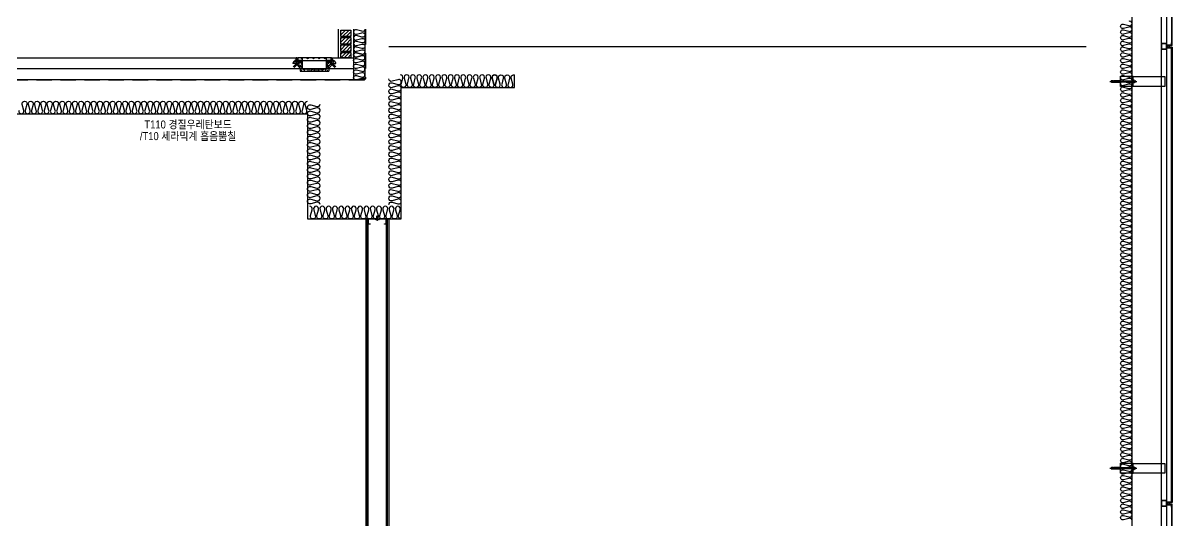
# Model space of a CAD drawing. Header units: millimetres. Extents: x 17311 to 801382, y -242618 to -104888.
# Drawn here: x 360862 to 370911, y -165375 to -161025 of the extents above; entities that cross this region are included whole.
import ezdxf
from ezdxf.enums import TextEntityAlignment as Align

# ---------------------------------------------------------------- set-up
doc = ezdxf.new("R2010")
doc.units = ezdxf.units.MM
doc.header["$LTSCALE"] = 250
doc.linetypes.add('HID', pattern=[2.8, 1.8, -1])
doc.linetypes.add('HIDDEN2', pattern=[4.7625, 3.175, -1.5875])
for name, color, linetype in [('2HIDDEN2', 2, 'HIDDEN2'), ('8입면선', 8, 'Continuous'), ('A-ELE-8', 8, 'Continuous'), ('A-ETC-8', 8, 'Continuous'), ('A-FIN', 6, 'Continuous'), ('A-FIN-8', 8, 'Continuous'), ('A-HAT', 252, 'Continuous'), ('A-HAT-9', 9, 'Continuous'), ('A-HAT-WIREMESH', 9, 'g_mesh'), ('A-WALL', 3, 'Continuous'), ('A-WALL-D', 7, 'Continuous'), ('A-WP', 1, 'HID'), ('GAGAM-DT', 7, 'Continuous'), ('ISL', 251, 'Continuous'), ('입면', 7, 'Continuous')]:
    doc.layers.add(name, color=color, linetype=linetype)
doc.layers.add('NOPLOT', color=191, linetype='Continuous', plot=False)
doc.layers.add('NOPLOT-단열', color=225, linetype='Continuous', plot=False)
doc.styles.add('Gdim', font='')
doc.styles.get('Gdim').set_extended_font_data('Dotum')
doc.linetypes.add('g_mesh', pattern='A,10,-0.8,["X",Gdim,S=0.6,R=0,X=-0.15,Y=-0.3],-0.8', length=11.6)

# ---------------------------------------------------------------- blocks, each defined once
blk = doc.blocks.new('A$C4de67331')
at = {"layer": 'A-HAT-9'}
h = blk.add_hatch(dxfattribs=at)
h.set_pattern_fill('AR-SAND', color=256, scale=10)
h.set_pattern_definition([(37.5, (-152947.662, -75078.93), (-0.6299336, 19.2682377), [0, -15.2, 0, -17, 0, -16.25]), (7.5, (-152947.662, -75078.93), (17.697767, 28.2214607), [0, -8.2, 0, -13.7, 0, -5.25]), (327.5, (-152959.962, -75078.93), (31.1414186, 0.0565905), [0, -5, 0, -18, 0, -23.5]), (317.5, (-152959.962, -75078.93), (30.061266, 8.7767556), [0, -2.5, 0, -11.8, 0, -13.5])])
h.paths.add_polyline_path([(75, -30), (48, -30, -0.263555), (44, -27, 0.277406), (25, -50), (50, -50), (52, -53)])
h.paths.add_polyline_path([(103, -35, 0.414214), (98, -30), (75, -30), (52, -53), (59, -60), (79, -40), (103, -40)])
h.paths.add_polyline_path([(103, -40), (79, -40), (59, -60), (88, -90), (88, -116), (338, -116), (338, -90), (367, -60), (347, -40), (323, -40), (323, -85, -0.414212), (318, -90), (312, -96), (114, -96), (108, -90, -0.414212), (103, -85)])
h.paths.add_polyline_path([(351, -30), (328, -30, 0.414214), (323, -35), (323, -40), (347, -40), (367, -60), (374, -53)])
h.paths.add_polyline_path([(382, -27, -0.263555), (378, -30), (351, -30), (374, -53), (376, -50), (401, -50, 0.277406)])
at = {"layer": '2HIDDEN2', "color": 8}
for centre, start, end in [((53, -54), 109.432, 171.4493), ((373, -54), 8.5507, 70.568)]:
    blk.add_arc(centre, 28.7, start, end, dxfattribs=at)
at = {"layer": 'A-FIN'}
for p, q in [((50, -50), (25, -50)), ((88, -90), (50, -50)), ((88, -90), (88, -116)), ((318, -90), (312, -96)), ((338, -90), (376, -50)), ((338, -90), (338, -116)), ((376, -50), (401, -50)), ((88, -116), (338, -116))]:
    blk.add_line(p, q, dxfattribs=at)
blk.add_lwpolyline([(108, -90), (114, -96), (312, -96)], dxfattribs=at)
at = {"layer": 'NOPLOT'}
for p, q in [((108, -90), (108, 0)), ((318, -90), (318, 0))]:
    blk.add_line(p, q, dxfattribs=at)
blk = doc.blocks.new('A$C948f045c')
at = {"layer": 'A-ELE-8'}
for p, q in [((45, -25), (45, 0)), ((51, 0), (45, 0)), ((45, -25), (45, 0)), ((51, 0), (45, 0)), ((51, 0), (51, -25)), ((51, 0), (51, -25)), ((54, 0), (60, 0)), ((54, 0), (54, -25)), ((54, 0), (60, 0)), ((54, 0), (54, -25)), ((60, 0), (60, -25)), ((348, 0), (60, 0)), ((60, 0), (60, -25)), ((348, 0), (60, 0)), ((91, -4), (95, 0)), ((91, -4), (95, 0)), ((99, -4), (95, 0)), ((99, -4), (95, 0)), ((141, -4), (145, 0)), ((141, -4), (145, 0)), ((149, -4), (145, 0)), ((149, -4), (145, 0)), ((191, -4), (195, 0)), ((191, -4), (195, 0)), ((199, -4), (195, 0)), ((199, -4), (195, 0)), ((241, -4), (245, 0)), ((241, -4), (245, 0)), ((249, -4), (245, 0)), ((249, -4), (245, 0)), ((291, -4), (295, 0)), ((291, -4), (295, 0)), ((299, -4), (295, 0)), ((299, -4), (295, 0)), ((354, 0), (348, 0)), ((348, 0), (348, -25)), ((354, 0), (348, 0)), ((348, 0), (348, -25)), ((354, 0), (354, -25)), ((354, 0), (354, -25)), ((357, -25), (357, 0)), ((357, 0), (363, 0)), ((357, -25), (357, 0)), ((357, 0), (363, 0)), ((363, -25), (363, 0)), ((363, -25), (363, 0)), ((66, -30), (18, -78)), ((66, -30), (18, -78)), ((70, -40), (26, -85)), ((70, -40), (26, -85)), ((34, -25), (99, -25)), ((39, -30), (89, -30)), ((59, -25), (53, -25)), ((59, -25), (53, -25)), ((70, -40), (94, -40)), ((70, -40), (94, -40)), ((95, -8), (91, -4)), ((95, -8), (91, -4)), ((94, -35), (94, -85)), ((95, -8), (99, -4)), ((95, -8), (99, -4)), ((99, -90), (99, -25)), ((99, -25), (309, -25)), ((99, -25), (309, -25)), ((145, -8), (141, -4)), ((145, -8), (141, -4)), ((145, -8), (149, -4)), ((145, -8), (149, -4)), ((195, -8), (191, -4)), ((195, -8), (191, -4)), ((195, -8), (199, -4)), ((195, -8), (199, -4)), ((245, -8), (241, -4)), ((245, -8), (241, -4)), ((245, -8), (249, -4)), ((245, -8), (249, -4)), ((295, -8), (291, -4)), ((295, -8), (291, -4)), ((295, -8), (299, -4)), ((295, -8), (299, -4)), ((309, -25), (309, -90)), ((374, -25), (309, -25)), ((314, -35), (314, -85)), ((338, -40), (314, -40)), ((338, -40), (314, -40)), ((369, -30), (319, -30)), ((338, -40), (382, -85)), ((338, -40), (382, -85)), ((342, -30), (390, -78)), ((342, -30), (390, -78)), ((349, -25), (355, -25)), ((349, -25), (355, -25))]:
    blk.add_line(p, q, dxfattribs=at)
for points in [[(99, -90), (99, -25), (34, -25, 0.414214), (39, -30), (89, -30, -0.414214), (94, -35), (94, -85, 0.414214)], [(309, -25), (374, -25, -0.414214), (369, -30), (319, -30, 0.414214), (314, -35), (314, -85, -0.414214), (309, -90)]]:
    blk.add_lwpolyline(points, format="xyb", close=True, dxfattribs=at)
for centre in [(95, -4), (95, -4), (145, -4), (145, -4), (195, -4), (195, -4), (245, -4), (245, -4), (295, -4), (295, -4)]:
    blk.add_circle(centre, 4.24, dxfattribs=at)
for centre, start, end in [((39, -25), 180, 270), ((89, -35), 0, 90), ((99, -85), 180, 270), ((309, -85), 270, 0), ((319, -35), 90, 180), ((369, -25), 270, 0)]:
    blk.add_arc(centre, 5, start, end, dxfattribs=at)
at = {"layer": 'A-FIN'}
blk.add_blockref('A$C4de67331', (-9, 0), dxfattribs=at)
blk = doc.blocks.new('A$C632c858f')
at = {"layer": 'A-ETC-8'}
blk.add_arc((-3, 0), 24, 341.8248, 18.1752, dxfattribs=at)
blk.add_ellipse((34, 0), major_axis=(7.59, 0), ratio=0.987937, dxfattribs=at)
blk = doc.blocks.new('A$Cae507117')
at = {"layer": 'A-ETC-8'}
for points in [[(-50, 0), (-50, -50), (0, -50), (0, 0)], [(-46.8, -3.2), (-46.8, -46.8), (-3.2, -46.8), (-3.2, -3.2)]]:
    blk.add_lwpolyline(points, close=True, dxfattribs=at)
blk = doc.blocks.new('*U96')
at = {"layer": '8입면선', "color": 8}
for p, q in [((10, 0), (10, 4290)), ((190, 0), (190, 4290)), ((190, 10), (10, 10))]:
    blk.add_line(p, q, dxfattribs=at)
at = {"layer": 'A-WALL-D'}
for p, q in [((0, 4290), (0, 0)), ((20, 4290), (0, 4290)), ((20, 10), (20, 4290)), ((180, 10), (180, 4290)), ((200, 4290), (180, 4290)), ((200, 4290), (200, 0)), ((20, 0), (0, 0)), ((180, 20), (20, 20)), ((20, 0), (180, 0)), ((200, 0), (180, 0))]:
    blk.add_line(p, q, dxfattribs=at)
at = {"layer": 'GAGAM-DT', "color": 8}
for p, q in [((105, 4284), (95, 4284)), ((95, 4284), (95, 4281)), ((103, 4279), (96, 4279)), ((97, 4284), (97, 4316)), ((102, 4310), (97, 4316)), ((97, 4284), (97, 4279)), ((102, 4284), (102, 4310)), ((102, 4284), (102, 4279)), ((105, 4284), (105, 4281)), ((95, 26), (95, 29)), ((105, 26), (95, 26)), ((104, 31), (97, 31)), ((98, 26), (98, 31)), ((98, 26), (98, -6)), ((103, 26), (103, 31)), ((103, 26), (103, 0)), ((105, 26), (105, 29)), ((103, 0), (98, -6))]:
    blk.add_line(p, q, dxfattribs=at)
for centre, start, end in [((96, 4281), 180, 270), ((103, 4281), 270, 0), ((97, 29), 90, 180), ((104, 29), 0, 90)]:
    blk.add_arc(centre, 1.51, start, end, dxfattribs=at)
at = {"layer": '입면', "color": 6}
for p, q in [((20, 4245), (20, 4290)), ((20, 4290), (85, 4290)), ((37, 4245), (20, 4245)), ((84, 4289), (21, 4289)), ((21, 4289), (21, 4246)), ((21, 4246), (37, 4246)), ((37, 4246), (37, 4245)), ((89, 4283), (84, 4289)), ((85, 4290), (90, 4284)), ((110, 4283), (89, 4283)), ((90, 4284), (109, 4284)), ((109, 4284), (114, 4290)), ((115, 4289), (110, 4283)), ((114, 4290), (180, 4290)), ((178, 4289), (115, 4289)), ((162, 4245), (162, 4246)), ((162, 4246), (178, 4246)), ((180, 4245), (162, 4245)), ((178, 4246), (178, 4289)), ((180, 4290), (180, 4245)), ((38, 65), (20, 65)), ((20, 65), (20, 20)), ((20, 20), (85, 20)), ((21, 21), (21, 64)), ((21, 64), (38, 64)), ((85, 21), (21, 21)), ((38, 64), (38, 65)), ((90, 27), (85, 21)), ((85, 20), (90, 26)), ((110, 27), (90, 27)), ((90, 26), (110, 26)), ((115, 21), (110, 27)), ((110, 26), (115, 20)), ((179, 21), (115, 21)), ((115, 20), (180, 20)), ((180, 65), (162, 65)), ((162, 65), (162, 64)), ((162, 64), (179, 64)), ((179, 64), (179, 21)), ((180, 20), (180, 65))]:
    blk.add_line(p, q, dxfattribs=at)
blk = doc.blocks.new('너트 M12')
for p, q in [((-9, 0), (9, 0)), ((-10, -9), (-10, -1)), ((9, -10), (-9, -10)), ((0, -8), (0, -1)), ((10, -1), (10, -9))]:
    blk.add_line(p, q)
for centre, start, end in [((-9, -1), 90, 180), ((-9, -9), 180, 270), ((9, -1), 0, 90), ((9, -9), 270, 0)]:
    blk.add_arc(centre, 0.5, start, end)
at = {"extrusion": (0, 0, -1)}
for centre, major_axis, ratio, start_param, end_param in [((-5, -1), (-4.75, 0.31), 0.185359, -0.024388, 3.141593), ((5, -1), (4.75, 0.31), 0.185108, 3.141593, 6.30754), ((-5, -9), (4.75, 0.31), 0.187111, 0, 3.166211), ((5, -9), (-4.75, 0.31), 0.185991, 3.117121, 6.283185)]:
    blk.add_ellipse(centre, major_axis=major_axis, ratio=ratio, start_param=start_param, end_param=end_param, dxfattribs=at)
blk = doc.blocks.new('A$C5ebcaad0')
at = {"layer": 'A-ETC-8'}
for p, q in [((-449, -225), (-214, -225)), ((-439, -220), (-439, -229)), ((-437, -219), (-437, -219)), ((-426, -220), (-437, -219)), ((-437, -231), (-426, -229)), ((-437, -231), (-437, -231)), ((-432, -220), (-432, -221)), ((-432, -229), (-432, -230)), ((-416, -219), (-431, -219)), ((-431, -222), (-429, -223)), ((-431, -228), (-429, -227)), ((-431, -231), (-416, -231)), ((-421, -224), (-428, -224)), ((-421, -226), (-428, -226)), ((-426, -220), (-412, -220)), ((-426, -229), (-412, -229)), ((-421, -223), (-421, -223)), ((-421, -227), (-421, -227)), ((-417, -227), (-417, -223)), ((-416, -219), (-413, -219)), ((-416, -231), (-413, -231)), ((-413, -219), (-413, -231)), ((-412, -231), (-412, -219)), ((-409, -219), (-412, -219)), ((-412, -231), (-409, -231)), ((-409, -231), (-409, -219)), ((-355, -219), (-409, -219)), ((-409, -231), (-355, -231)), ((-355, -219), (-246, -219)), ((-246, -231), (-355, -231)), ((-234, -219), (-226, -219)), ((-234, -220), (-224, -220)), ((-234, -229), (-224, -229)), ((-234, -231), (-226, -231)), ((-226, -231), (-226, -219)), ((-224, -220), (-226, -219)), ((-224, -229), (-226, -231)), ((-224, -229), (-224, -220))]:
    blk.add_line(p, q, dxfattribs=at)
for points in [[(-255, -180), (-255, -269), (-355, -269), (-355, -180)], [(34, -185), (-252, -185), (-252, -265), (34, -265)], [(-252, -265), (-246, -265), (-246, -185), (-252, -185)], [(-246, -210), (-246, -240), (-244, -240), (-244, -210)]]:
    blk.add_lwpolyline(points, close=True, dxfattribs=at)
blk.add_lwpolyline([(-252, -177), (-252, -272, -0.414214), (-253, -273), (-255, -273), (-255, -176), (-253, -176, -0.414214)], format="xyb", close=True, dxfattribs=at)
for centre, radius, start, end in [((-437, -220), 1.5, 90, 180), ((-437, -229), 1.5, 180, 270), ((-431, -220), 1, 90, 180), ((-431, -221), 1, 180, 236.3099), ((-431, -229), 1, 123.6901, 180), ((-431, -230), 1, 180, 270), ((-428, -221), 3, 236.3099, 270), ((-428, -229), 3, 90, 123.6901), ((-419, -223), 2, 90, 180), ((-421, -223), 0.5, 270, 0), ((-421, -227), 0.5, 0, 90), ((-419, -227), 2, 180, 270), ((-419, -223), 2, 0, 90), ((-419, -227), 2, 270, 0)]:
    blk.add_arc(centre, radius, start, end, dxfattribs=at)
at = {"layer": 'A-ETC-8', "xscale": -1, "rotation": 90}
blk.add_blockref('너트 M12', (-244, -225), dxfattribs=at)

msp = doc.modelspace()

# ---------------------------------------------------------------- hatches: boundary and pattern name
at = {"layer": 'A-HAT', "lineweight": -3}
h = msp.add_hatch(dxfattribs=at)
h.set_pattern_fill('ANSI31', color=256, scale=7, style=0)
h.set_pattern_definition([(45, (280197.446, -158765.858), (-15.715448, 15.715448), [])])
h.paths.add_polyline_path([(363640.7, -161087.5), (363730.7, -161087.5), (363730.7, -161144.5), (363640.7, -161144.5)])
h = msp.add_hatch(dxfattribs=at)
h.set_pattern_fill('ANSI31', color=256, scale=7, style=0)
h.set_pattern_definition([(45, (280197.446, -158830.858), (-15.715448, 15.715448), [])])
h.paths.add_polyline_path([(363640.7, -161152.5), (363730.7, -161152.5), (363730.7, -161209.5), (363640.7, -161209.5)])
h = msp.add_hatch(dxfattribs=at)
h.set_pattern_fill('ANSI31', color=256, scale=7, style=0)
h.set_pattern_definition([(45, (280197.446, -158895.858), (-15.715448, 15.715448), [])])
h.paths.add_polyline_path([(363640.7, -161217.5), (363730.7, -161217.5), (363730.7, -161274.5), (363640.7, -161274.5)])
h = msp.add_hatch(dxfattribs=at)
h.set_pattern_fill('ANSI31', color=256, scale=7, style=0)
h.set_pattern_definition([(45, (310847.446, -158960.858), (-15.715448, 15.715448), [])])
h.paths.add_polyline_path([(363730.7, -161329.5), (363640.7, -161329.5), (363640.7, -161282.5), (363730.7, -161282.5)])

# ---------------------------------------------------------------- linework, layer by layer
at = {"layer": 'A-ETC-8'}
for p, q in [((370815.7, -154461.7), (370815.7, -200799.5)), ((370865.7, -200799.5), (370865.7, -154461.7))]:
    msp.add_line(p, q, dxfattribs=at)
for points in [[(370902.7, -161218), (370867.7, -161218), (370867.7, -161229), (370865.7, -161229), (370865.7, -161216), (370901, -161216, -0.2265409), (370904.7, -161212.3), (370904.7, -161197.6), (370906.7, -161197.6), (370906.7, -161214, 0.4142136)], [(370902.7, -161241), (370867.7, -161241), (370867.7, -161230), (370865.7, -161230), (370865.7, -161243), (370901, -161243, 0.2265409), (370904.7, -161246.6), (370904.7, -161261.3), (370906.7, -161261.3), (370906.7, -161245, -0.4142136)], [(370902.7, -165218), (370867.7, -165218), (370867.7, -165229), (370865.7, -165229), (370865.7, -165216), (370901, -165216, -0.2265409), (370904.7, -165212.3), (370904.7, -165197.6), (370906.7, -165197.6), (370906.7, -165214, 0.4142136)], [(370902.7, -165241), (370867.7, -165241), (370867.7, -165230), (370865.7, -165230), (370865.7, -165243), (370901, -165243, 0.2265409), (370904.7, -165246.6), (370904.7, -165261.3), (370906.7, -165261.3), (370906.7, -165245, -0.4142136)]]:
    msp.add_lwpolyline(points, format="xyb", close=True, dxfattribs=at)
at = {"layer": 'A-FIN'}
for p, q in [((363620.7, -161329.5), (363620.7, -161079.5)), ((364060.7, -161229.5), (370160.7, -161229.5)), ((292469.7, -161329.5), (363251.7, -161329.5)), ((363569.7, -161329.5), (363752.7, -161329.5))]:
    msp.add_line(p, q, dxfattribs=at)
for points in [[(370869.7, -161218), (370869.7, -161222), (370910.7, -161222), (370910.7, -157787), (370869.7, -157787), (370869.7, -157791), (370906.7, -157791), (370906.7, -161218), (370869.7, -161218)], [(370869.7, -161241), (370869.7, -161237), (370910.7, -161237), (370910.7, -165222), (370869.7, -165222), (370869.7, -165218), (370906.7, -165218), (370906.7, -161241), (370869.7, -161241)], [(370869.7, -169218), (370869.7, -169222), (370910.7, -169222), (370910.7, -165237), (370869.7, -165237), (370869.7, -165241), (370906.7, -165241), (370906.7, -169218), (370869.7, -169218)]]:
    msp.add_lwpolyline(points, close=True, dxfattribs=at)
at = {"layer": 'A-FIN-8'}
for p, q in [((363852.7, -161079.5), (363852.7, -161511.3)), ((363842.4, -161521.5), (291878.9, -161521.5)), ((363842.4, -161521.5), (363852.7, -161511.3))]:
    msp.add_line(p, q, dxfattribs=at)
at = {"layer": 'A-HAT-WIREMESH', "ltscale": 0.6}
msp.add_line((363752.7, -161425.5), (291968.7, -161425.5), dxfattribs=at)
at = {"layer": 'A-WALL'}
for points in [[(363730.7, -161087.5), (363730.7, -161144.5), (363640.7, -161144.5), (363640.7, -161087.5)], [(363730.7, -161152.5), (363730.7, -161209.5), (363640.7, -161209.5), (363640.7, -161152.5)], [(363730.7, -161217.5), (363730.7, -161274.5), (363640.7, -161274.5), (363640.7, -161217.5)], [(363730.7, -161282.5), (363730.7, -161329.5), (363640.7, -161329.5), (363640.7, -161282.5)]]:
    msp.add_lwpolyline(points, close=True, dxfattribs=at)
at = {"layer": 'A-WP', "ltscale": 0.3}
for p, q in [((363857.7, -161079.5), (363857.7, -161514.3)), ((363845.5, -161526.5), (291875.8, -161526.5)), ((363845.5, -161526.5), (363857.7, -161514.3))]:
    msp.add_line(p, q, dxfattribs=at)
at = {"layer": 'ISL'}
for p, q in [((370560.7, -202279.5), (370560.7, -154479.5)), ((363752.7, -161079.5), (363752.7, -161521.5))]:
    msp.add_line(p, q, dxfattribs=at)
for points in [[(370560.7, -165379.5, 0.5248557), (370533.6, -165360.8), (370487.8, -165373.2, -1.4491979), (370487.8, -165335.8), (370533.6, -165348.2, 0.5248557), (370560.7, -165329.5, 0.5248557), (370533.6, -165310.8), (370487.8, -165323.2, -1.4491979), (370487.8, -165285.8), (370533.6, -165298.2, 0.5248557), (370560.7, -165279.5, 0.5248557), (370533.6, -165260.8), (370487.8, -165273.2, -1.4491979), (370487.8, -165235.8), (370533.6, -165248.2, 0.5248557), (370560.7, -165229.5, 0.5248557), (370533.6, -165210.8), (370487.8, -165223.2, -1.4491979), (370487.8, -165185.8), (370533.6, -165198.2, 0.5248557), (370560.7, -165179.5, 0.5248557), (370533.6, -165160.8), (370487.8, -165173.2, -1.4491979), (370487.8, -165135.8), (370533.6, -165148.2, 0.5248557), (370560.7, -165129.5, 0.5248557), (370533.6, -165110.8), (370487.8, -165123.2, -1.4491979), (370487.8, -165085.8), (370533.6, -165098.2, 0.5248557), (370560.7, -165079.5, 0.5248557), (370533.6, -165060.8), (370487.8, -165073.2, -1.4491979), (370487.8, -165035.8), (370533.6, -165048.2, 0.5248557), (370560.7, -165029.5, 0.5248557), (370533.6, -165010.8), (370487.8, -165023.2, -1.4491979), (370487.8, -164985.8), (370533.6, -164998.2, 0.5248557), (370560.7, -164979.5, 0.5248557), (370533.6, -164960.8), (370487.8, -164973.2, -1.4491979), (370487.8, -164935.8), (370533.6, -164948.2, 0.5248557), (370560.7, -164929.5, 0.5248557), (370533.6, -164910.8), (370487.8, -164923.2, -1.4491979), (370487.8, -164885.8), (370533.6, -164898.2, 0.5248557), (370560.7, -164879.5, 0.5248557), (370533.6, -164860.8), (370487.8, -164873.2, -1.4491979), (370487.8, -164835.8), (370533.6, -164848.2, 0.5248557), (370560.7, -164829.5, 0.5248557), (370533.6, -164810.8), (370487.8, -164823.2, -1.4491979), (370487.8, -164785.8), (370533.6, -164798.2, 0.5248557), (370560.7, -164779.5, 0.5248557), (370533.6, -164760.8), (370487.8, -164773.2, -1.4491979), (370487.8, -164735.8), (370533.6, -164748.2, 0.5248557), (370560.7, -164729.5, 0.5248557), (370533.6, -164710.8), (370487.8, -164723.2, -1.4491979), (370487.8, -164685.8), (370533.6, -164698.2, 0.5248557), (370560.7, -164679.5, 0.5248557), (370533.6, -164660.8), (370487.8, -164673.2, -1.4491979), (370487.8, -164635.8), (370533.6, -164648.2, 0.5248557), (370560.7, -164629.5, 0.5248557), (370533.6, -164610.8), (370487.8, -164623.2, -1.4491979), (370487.8, -164585.8), (370533.6, -164598.2, 0.5248557), (370560.7, -164579.5, 0.5248557), (370533.6, -164560.8), (370487.8, -164573.2, -1.4491979), (370487.8, -164535.8), (370533.6, -164548.2, 0.5248557), (370560.7, -164529.5, 0.5248557), (370533.6, -164510.8), (370487.8, -164523.2, -1.4491979), (370487.8, -164485.8), (370533.6, -164498.2, 0.5248557), (370560.7, -164479.5, 0.5248557), (370533.6, -164460.8), (370487.8, -164473.2, -1.4491979), (370487.8, -164435.8), (370533.6, -164448.2, 0.5248557), (370560.7, -164429.5, 0.5248557), (370533.6, -164410.8), (370487.8, -164423.2, -1.4491979), (370487.8, -164385.8), (370533.6, -164398.2, 0.5248557), (370560.7, -164379.5, 0.5248557), (370533.6, -164360.8), (370487.8, -164373.2, -1.4491979), (370487.8, -164335.8), (370533.6, -164348.2, 0.5248557), (370560.7, -164329.5, 0.5248557), (370533.6, -164310.8), (370487.8, -164323.2, -1.4491979), (370487.8, -164285.8), (370533.6, -164298.2, 0.5248557), (370560.7, -164279.5, 0.5248557), (370533.6, -164260.8), (370487.8, -164273.2, -1.4491979), (370487.8, -164235.8), (370533.6, -164248.2, 0.5248557), (370560.7, -164229.5, 0.5248557), (370533.6, -164210.8), (370487.8, -164223.2, -1.4491979), (370487.8, -164185.8), (370533.6, -164198.2, 0.5248557), (370560.7, -164179.5, 0.5248557), (370533.6, -164160.8), (370487.8, -164173.2, -1.4491979), (370487.8, -164135.8), (370533.6, -164148.2, 0.5248557), (370560.7, -164129.5, 0.5248557), (370533.6, -164110.8), (370487.8, -164123.2, -1.4491979), (370487.8, -164085.8), (370533.6, -164098.2, 0.5248557), (370560.7, -164079.5, 0.5248557), (370533.6, -164060.8), (370487.8, -164073.2, -1.4491979), (370487.8, -164035.8), (370533.6, -164048.2, 0.5248557), (370560.7, -164029.5, 0.5248557), (370533.6, -164010.8), (370487.8, -164023.2, -1.4491979), (370487.8, -163985.8), (370533.6, -163998.2, 0.5248557), (370560.7, -163979.5, 0.5248557), (370533.6, -163960.8), (370487.8, -163973.2, -1.4491979), (370487.8, -163935.8), (370533.6, -163948.2, 0.5248557), (370560.7, -163929.5, 0.5248557), (370533.6, -163910.8), (370487.8, -163923.2, -1.4491979), (370487.8, -163885.8), (370533.6, -163898.2, 0.5248557), (370560.7, -163879.5, 0.5248557), (370533.6, -163860.8), (370487.8, -163873.2, -1.4491979), (370487.8, -163835.8), (370533.6, -163848.2, 0.5248557), (370560.7, -163829.5, 0.5248557), (370533.6, -163810.8), (370487.8, -163823.2, -1.4491979), (370487.8, -163785.8), (370533.6, -163798.2, 0.5248557), (370560.7, -163779.5, 0.5248557), (370533.6, -163760.8), (370487.8, -163773.2, -1.4491979), (370487.8, -163735.8), (370533.6, -163748.2, 0.5248557), (370560.7, -163729.5, 0.5248557), (370533.6, -163710.8), (370487.8, -163723.2, -1.4491979), (370487.8, -163685.8), (370533.6, -163698.2, 0.5248557), (370560.7, -163679.5, 0.5248557), (370533.6, -163660.8), (370487.8, -163673.2, -1.4491979), (370487.8, -163635.8), (370533.6, -163648.2, 0.5248557), (370560.7, -163629.5, 0.5248557), (370533.6, -163610.8), (370487.8, -163623.2, -1.4491979), (370487.8, -163585.8), (370533.6, -163598.2, 0.5248557), (370560.7, -163579.5, 0.5248557), (370533.6, -163560.8), (370487.8, -163573.2, -1.4491979), (370487.8, -163535.8), (370533.6, -163548.2, 0.5248557), (370560.7, -163529.5, 0.5248557), (370533.6, -163510.8), (370487.8, -163523.2, -1.4491979), (370487.8, -163485.8), (370533.6, -163498.2, 0.5248557), (370560.7, -163479.5, 0.5248557), (370533.6, -163460.8), (370487.8, -163473.2, -1.4491979), (370487.8, -163435.8), (370533.6, -163448.2, 0.5248557), (370560.7, -163429.5, 0.5248557), (370533.6, -163410.8), (370487.8, -163423.2, -1.4491979), (370487.8, -163385.8), (370533.6, -163398.2, 0.5248557), (370560.7, -163379.5, 0.5248557), (370533.6, -163360.8), (370487.8, -163373.2, -1.4491979), (370487.8, -163335.8), (370533.6, -163348.2, 0.5248557), (370560.7, -163329.5, 0.5248557), (370533.6, -163310.8), (370487.8, -163323.2, -1.4491979), (370487.8, -163285.8), (370533.6, -163298.2, 0.5248557), (370560.7, -163279.5, 0.5248557), (370533.6, -163260.8), (370487.8, -163273.2, -1.4491979), (370487.8, -163235.8), (370533.6, -163248.2, 0.5248557), (370560.7, -163229.5, 0.5248557), (370533.6, -163210.8), (370487.8, -163223.2, -1.4491979), (370487.8, -163185.8), (370533.6, -163198.2, 0.5248557), (370560.7, -163179.5, 0.5248557), (370533.6, -163160.8), (370487.8, -163173.2, -1.4491979), (370487.8, -163135.8), (370533.6, -163148.2, 0.5248557), (370560.7, -163129.5, 0.5248557), (370533.6, -163110.8), (370487.8, -163123.2, -1.4491979), (370487.8, -163085.8), (370533.6, -163098.2, 0.5248557), (370560.7, -163079.5, 0.5248557), (370533.6, -163060.8), (370487.8, -163073.2, -1.4491979), (370487.8, -163035.8), (370533.6, -163048.2, 0.5248557), (370560.7, -163029.5, 0.5248557), (370533.6, -163010.8), (370487.8, -163023.2, -1.4491979), (370487.8, -162985.8), (370533.6, -162998.2, 0.5248557), (370560.7, -162979.5, 0.5248557), (370533.6, -162960.8), (370487.8, -162973.2, -1.4491979), (370487.8, -162935.8), (370533.6, -162948.2, 0.5248557), (370560.7, -162929.5, 0.5248557), (370533.6, -162910.8), (370487.8, -162923.2, -1.4491979), (370487.8, -162885.8), (370533.6, -162898.2, 0.5248557), (370560.7, -162879.5, 0.5248557), (370533.6, -162860.8), (370487.8, -162873.2, -1.4491979), (370487.8, -162835.8), (370533.6, -162848.2, 0.5248557), (370560.7, -162829.5, 0.5248557), (370533.6, -162810.8), (370487.8, -162823.2, -1.4491979), (370487.8, -162785.8), (370533.6, -162798.2, 0.5248557), (370560.7, -162779.5, 0.5248557), (370533.6, -162760.8), (370487.8, -162773.2, -1.4491979), (370487.8, -162735.8), (370533.6, -162748.2, 0.5248557), (370560.7, -162729.5, 0.5248557), (370533.6, -162710.8), (370487.8, -162723.2, -1.4491979), (370487.8, -162685.8), (370533.6, -162698.2, 0.5248557), (370560.7, -162679.5, 0.5248557), (370533.6, -162660.8), (370487.8, -162673.2, -1.4491979), (370487.8, -162635.8), (370533.6, -162648.2, 0.5248557), (370560.7, -162629.5, 0.5248557), (370533.6, -162610.8), (370487.8, -162623.2, -1.4491979), (370487.8, -162585.8), (370533.6, -162598.2, 0.5248557), (370560.7, -162579.5, 0.5248557), (370533.6, -162560.8), (370487.8, -162573.2, -1.4491979), (370487.8, -162535.8), (370533.6, -162548.2, 0.5248557), (370560.7, -162529.5, 0.5248557), (370533.6, -162510.8), (370487.8, -162523.2, -1.4491979), (370487.8, -162485.8), (370533.6, -162498.2, 0.5248557), (370560.7, -162479.5, 0.5248557), (370533.6, -162460.8), (370487.8, -162473.2, -1.4491979), (370487.8, -162435.8), (370533.6, -162448.2, 0.5248557), (370560.7, -162429.5, 0.5248557), (370533.6, -162410.8), (370487.8, -162423.2, -1.4491979), (370487.8, -162385.8), (370533.6, -162398.2, 0.5248557), (370560.7, -162379.5, 0.5248557), (370533.6, -162360.8), (370487.8, -162373.2, -1.4491979), (370487.8, -162335.8), (370533.6, -162348.2, 0.5248557), (370560.7, -162329.5, 0.5248557), (370533.6, -162310.8), (370487.8, -162323.2, -1.4491979), (370487.8, -162285.8), (370533.6, -162298.2, 0.5248557), (370560.7, -162279.5, 0.5248557), (370533.6, -162260.8), (370487.8, -162273.2, -1.4491979), (370487.8, -162235.8), (370533.6, -162248.2, 0.5248557), (370560.7, -162229.5, 0.5248557), (370533.6, -162210.8), (370487.8, -162223.2, -1.4491979), (370487.8, -162185.8), (370533.6, -162198.2, 0.5248557), (370560.7, -162179.5, 0.5248557), (370533.6, -162160.8), (370487.8, -162173.2, -1.4491979), (370487.8, -162135.8), (370533.6, -162148.2, 0.5248557), (370560.7, -162129.5, 0.5248557), (370533.6, -162110.8), (370487.8, -162123.2, -1.4491979), (370487.8, -162085.8), (370533.6, -162098.2, 0.5248557), (370560.7, -162079.5, 0.5248557), (370533.6, -162060.8), (370487.8, -162073.2, -1.4491979), (370487.8, -162035.8), (370533.6, -162048.2, 0.5248557), (370560.7, -162029.5, 0.5248557), (370533.6, -162010.8), (370487.8, -162023.2, -1.4491979), (370487.8, -161985.8), (370533.6, -161998.2, 0.5248557), (370560.7, -161979.5, 0.5248557), (370533.6, -161960.8), (370487.8, -161973.2, -1.4491979), (370487.8, -161935.8), (370533.6, -161948.2, 0.5248557), (370560.7, -161929.5, 0.5248557), (370533.6, -161910.8), (370487.8, -161923.2, -1.4491979), (370487.8, -161885.8), (370533.6, -161898.2, 0.5248557), (370560.7, -161879.5, 0.5248557), (370533.6, -161860.8), (370487.8, -161873.2, -1.4491979), (370487.8, -161835.8), (370533.6, -161848.2, 0.5248557), (370560.7, -161829.5, 0.5248557), (370533.6, -161810.8), (370487.8, -161823.2, -1.4491979), (370487.8, -161785.8), (370533.6, -161798.2, 0.5248557), (370560.7, -161779.5, 0.5248557), (370533.6, -161760.8), (370487.8, -161773.2, -1.4491979), (370487.8, -161735.8), (370533.6, -161748.2, 0.5248557), (370560.7, -161729.5, 0.5248557), (370533.6, -161710.8), (370487.8, -161723.2, -1.4491979), (370487.8, -161685.8), (370533.6, -161698.2, 0.5248557), (370560.7, -161679.5, 0.5248557), (370533.6, -161660.8), (370487.8, -161673.2, -1.4491979), (370487.8, -161635.8), (370533.6, -161648.2, 0.5248557), (370560.7, -161629.5, 0.5248557), (370533.6, -161610.8), (370487.8, -161623.2, -1.4491979), (370487.8, -161585.8), (370533.6, -161598.2, 0.5248557), (370560.7, -161579.5, 0.5248557), (370533.6, -161560.8), (370487.8, -161573.2, -1.4491979), (370487.8, -161535.8), (370533.6, -161548.2, 0.5248557), (370560.7, -161529.5, 0.5248557), (370533.6, -161510.8), (370487.8, -161523.2, -1.4491979), (370487.8, -161485.8), (370533.6, -161498.2, 0.5248557), (370560.7, -161479.5, 0.5248557), (370533.6, -161460.8), (370487.8, -161473.2, -1.4491979), (370487.8, -161435.8), (370533.6, -161448.2, 0.5248557), (370560.7, -161429.5, 0.5248557), (370533.6, -161410.8), (370487.8, -161423.2, -1.4491979), (370487.8, -161385.8), (370533.6, -161398.2, 0.5248557), (370560.7, -161379.5, 0.5248557), (370533.6, -161360.8), (370487.8, -161373.2, -1.4491979), (370487.8, -161335.8), (370533.6, -161348.2, 0.5248557), (370560.7, -161329.5, 0.5248557), (370533.6, -161310.8), (370487.8, -161323.2, -1.4491979), (370487.8, -161285.8), (370533.6, -161298.2, 0.5248557), (370560.7, -161279.5, 0.5248557), (370533.6, -161260.8), (370487.8, -161273.2, -1.4491979), (370487.8, -161235.8), (370533.6, -161248.2, 0.5248557), (370560.7, -161229.5, 0.5248557), (370533.6, -161210.8), (370487.8, -161223.2, -1.4491979), (370487.8, -161185.8), (370533.6, -161198.2, 0.5248557), (370560.7, -161179.5, 0.5248557), (370533.6, -161160.8), (370487.8, -161173.2, -1.4491979), (370487.8, -161135.8), (370533.6, -161148.2, 0.5248557), (370560.7, -161129.5, 0.5248557), (370533.6, -161110.8), (370487.8, -161123.2, -1.4491979), (370487.8, -161085.8), (370533.6, -161098.2, 0.5248557), (370560.7, -161079.5, 0.5248557), (370533.6, -161060.8), (370487.8, -161073.2, -1.4491979), (370487.8, -161035.8), (370533.6, -161048.2, 0.5248557), (370560.7, -161029.5, 0.5248557), (370533.6, -161010.8)], [(363852.7, -161079.5, -0.5247712), (363825.6, -161098.2), (363779.8, -161085.8, 0.5248557), (363752.7, -161104.5, 0.5248557), (363779.8, -161123.2), (363825.6, -161110.8, -1.4491979), (363825.6, -161148.2), (363779.8, -161135.8, 0.5248557), (363752.7, -161154.5, 0.5248557), (363779.8, -161173.2), (363825.6, -161160.8, -1.4491979), (363825.6, -161198.2), (363779.8, -161185.8, 0.5248557), (363752.7, -161204.5, 0.5248557), (363779.8, -161223.2), (363825.6, -161210.8, -1.4491979), (363825.6, -161248.2), (363779.8, -161235.8, 0.5248557), (363752.7, -161254.5, 0.5248557), (363779.8, -161273.2), (363825.6, -161260.8, -1.4491979), (363825.6, -161298.2), (363779.8, -161285.8, 0.5248557), (363752.7, -161304.5, 0.5248557), (363779.8, -161323.2), (363825.6, -161310.8, -0.5250939), (363852.7, -161329.5)], [(363847.7, -161516.3, 0.3125748), (363825.6, -161510.8), (363779.8, -161523.2, -0.5248557), (363752.7, -161504.5, -0.5248557), (363779.8, -161485.8), (363825.6, -161498.2, 1.4491979), (363825.6, -161460.8), (363779.8, -161473.2, -0.5248557), (363752.7, -161454.5, -0.5248557), (363779.8, -161435.8), (363825.6, -161448.2, 1.4491979), (363825.6, -161410.8), (363779.8, -161423.2, -0.5248557), (363752.7, -161404.5, -0.5248557), (363779.8, -161385.8), (363825.6, -161398.2, 1.4491979), (363825.6, -161360.8), (363779.8, -161373.2, -0.5248557), (363752.7, -161354.5, -0.5248557), (363779.8, -161335.8), (363825.6, -161348.2, 1.4491979), (363825.6, -161310.8), (363779.8, -161323.2, -0.5248557), (363752.7, -161304.5, -0.5248557), (363779.8, -161285.8), (363825.6, -161298.2, 0.5250939), (363852.7, -161279.5)], [(364060.7, -162614.5, -0.5248557), (364090.5, -162593.9), (364140.9, -162607.6, 1.4491979), (364140.9, -162566.4), (364090.5, -162580.1, -0.5248557), (364060.7, -162559.5, -0.5248557), (364090.5, -162538.9), (364140.9, -162552.6, 1.4491979), (364140.9, -162511.4), (364090.5, -162525.1, -0.5248557), (364060.7, -162504.5, -0.5248557), (364090.5, -162483.9), (364140.9, -162497.6, 1.4491979), (364140.9, -162456.4), (364090.5, -162470.1, -0.5248557), (364060.7, -162449.5, -0.5248557), (364090.5, -162428.9), (364140.9, -162442.6, 1.4491979), (364140.9, -162401.4), (364090.5, -162415.1, -0.5248557), (364060.7, -162394.5, -0.5248557), (364090.5, -162373.9), (364140.9, -162387.6, 1.4491979), (364140.9, -162346.4), (364090.5, -162360.1, -0.5248557), (364060.7, -162339.5, -0.5248557), (364090.5, -162318.9), (364140.9, -162332.6, 1.4491979), (364140.9, -162291.4), (364090.5, -162305.1, -0.5248557), (364060.7, -162284.5, -0.5248557), (364090.5, -162263.9), (364140.9, -162277.6, 1.4491979), (364140.9, -162236.4), (364090.5, -162250.1, -0.5248557), (364060.7, -162229.5, -0.5248557), (364090.5, -162208.9), (364140.9, -162222.6, 1.4491979), (364140.9, -162181.4), (364090.5, -162195.1, -0.5248557), (364060.7, -162174.5, -0.5248557), (364090.5, -162153.9), (364140.9, -162167.6, 1.4491979), (364140.9, -162126.4), (364090.5, -162140.1, -0.5248557), (364060.7, -162119.5, -0.5248557), (364090.5, -162098.9), (364140.9, -162112.6, 1.4491979), (364140.9, -162071.4), (364090.5, -162085.1, -0.5248557), (364060.7, -162064.5, -0.5248557), (364090.5, -162043.9), (364140.9, -162057.6, 1.4491979), (364140.9, -162016.4), (364090.5, -162030.1, -0.5248557), (364060.7, -162009.5, -0.5248557), (364090.5, -161988.9), (364140.9, -162002.6, 1.4491979), (364140.9, -161961.4), (364090.5, -161975.1, -0.5248557), (364060.7, -161954.5, -0.5248557), (364090.5, -161933.9), (364140.9, -161947.6, 1.4491979), (364140.9, -161906.4), (364090.5, -161920.1, -0.5248557), (364060.7, -161899.5, -0.5248557), (364090.5, -161878.9), (364140.9, -161892.6, 1.4491979), (364140.9, -161851.4), (364090.5, -161865.1, -0.5248557), (364060.7, -161844.5, -0.5248557), (364090.5, -161823.9), (364140.9, -161837.6, 1.4491979), (364140.9, -161796.4), (364090.5, -161810.1, -0.5248557), (364060.7, -161789.5, -0.5248557), (364090.5, -161768.9), (364140.9, -161782.6, 1.4491979), (364140.9, -161741.4), (364090.5, -161755.1, -0.5248557), (364060.7, -161734.5, -0.5248557), (364090.5, -161713.9), (364140.9, -161727.6, 1.4491979), (364140.9, -161686.4), (364090.5, -161700.1, -0.5248557), (364060.7, -161679.5, -0.5248557), (364090.5, -161658.9), (364140.9, -161672.6, 1.4491979), (364140.9, -161631.4), (364090.5, -161645.1, -0.5248557), (364060.7, -161624.5, -0.5248557), (364090.5, -161603.9), (364140.9, -161617.6, 1.4491979), (364140.9, -161576.4), (364090.5, -161590.1, -0.5248557), (364060.7, -161569.5, -0.5248557), (364090.5, -161548.9), (364140.9, -161562.6, 1.4491979), (364140.9, -161521.4), (364090.5, -161535.1, -0.5248557), (364060.7, -161514.5)], [(365014.7, -161589.5, -0.5249152), (364994.1, -161559.7), (365007.8, -161509.3, 0.5248557), (364987.2, -161479.5, 0.5248557), (364966.6, -161509.3), (364980.3, -161559.7, -0.5249498), (364959.7, -161589.5, -0.5249498), (364939.1, -161559.7), (364952.8, -161509.3, 0.5248557), (364932.2, -161479.5, 0.5248557), (364911.6, -161509.3), (364925.3, -161559.7, -1.4491979), (364884.1, -161559.7), (364897.8, -161509.3, 0.5248557), (364877.2, -161479.5, 0.5248557), (364856.6, -161509.3), (364870.3, -161559.7, -1.4491979), (364829.1, -161559.7), (364842.8, -161509.3, 0.5248557), (364822.2, -161479.5, 0.5248557), (364801.6, -161509.3), (364815.3, -161559.7, -1.4491979), (364774.1, -161559.7), (364787.8, -161509.3, 0.5248557), (364767.2, -161479.5, 0.5248557), (364746.6, -161509.3), (364760.3, -161559.7, -1.4491979), (364719.1, -161559.7), (364732.8, -161509.3, 0.5248557), (364712.2, -161479.5, 0.5248557), (364691.6, -161509.3), (364705.3, -161559.7, -1.4491979), (364664.1, -161559.7), (364677.8, -161509.3, 0.5248557), (364657.2, -161479.5, 0.5248557), (364636.6, -161509.3), (364650.3, -161559.7, -1.4491979), (364609.1, -161559.7), (364622.8, -161509.3, 0.5248557), (364602.2, -161479.5, 0.5248557), (364581.6, -161509.3), (364595.3, -161559.7, -1.4491979), (364554.1, -161559.7), (364567.8, -161509.3, 0.5248557), (364547.2, -161479.5, 0.5248557), (364526.6, -161509.3), (364540.3, -161559.7, -1.4491979), (364499.1, -161559.7), (364512.8, -161509.3, 0.5248557), (364492.2, -161479.5, 0.5248557), (364471.6, -161509.3), (364485.3, -161559.7, -0.5249326), (364464.7, -161589.5, -0.5249326), (364444.1, -161559.7), (364457.8, -161509.3, 0.5248557), (364437.2, -161479.5, 0.5248557), (364416.6, -161509.3), (364430.3, -161559.7, -1.4491979), (364389.1, -161559.7), (364402.8, -161509.3, 0.5248557), (364382.2, -161479.5, 0.5248557), (364361.6, -161509.3), (364375.3, -161559.7, -1.4491979), (364334.1, -161559.7), (364347.8, -161509.3, 0.5248557), (364327.2, -161479.5, 0.5248557), (364306.6, -161509.3), (364320.3, -161559.7, -1.4491979), (364279.1, -161559.7), (364292.8, -161509.3, 0.5248557), (364272.2, -161479.5, 0.5248557), (364251.6, -161509.3), (364265.3, -161559.7, -1.4491979), (364224.1, -161559.7), (364237.8, -161509.3, 0.5248557), (364217.2, -161479.5, 0.5248557), (364196.6, -161509.3), (364210.3, -161559.7, -1.4491979), (364169.1, -161559.7), (364182.8, -161509.3, 0.5248557), (364162.2, -161479.5)], [(364959.7, -161589.5, 0.5249152), (364980.3, -161559.7), (364966.6, -161509.3, -0.5248557), (364987.2, -161479.5, -0.5248557), (365007.8, -161509.3), (364994.1, -161559.7, 0.5249498), (365014.7, -161589.5, 0.5249498), (365035.3, -161559.7), (365021.6, -161509.3, -0.5248557), (365042.2, -161479.5, -0.5248557), (365062.8, -161509.3), (365049.1, -161559.7, 1.4491979), (365090.3, -161559.7), (365076.6, -161509.3, -0.5248557), (365097.2, -161479.5, -0.5248557), (365117.8, -161509.3), (365104.1, -161559.7, 1.4491979), (365145.3, -161559.7), (365131.6, -161509.3, -0.5248557), (365152.2, -161479.5, -0.0991128), (365160.7, -161481.2, -0.0991128)], [(360827.6, -161789.7, 1.4491979), (360868.7, -161789.7), (360855.1, -161739.3, -0.5248557), (360875.7, -161709.5, -0.5248557), (360896.2, -161739.3), (360882.6, -161789.7, 1.4491979), (360923.7, -161789.7), (360910.1, -161739.3, -0.5248557), (360930.7, -161709.5, -0.5248557), (360951.2, -161739.3), (360937.6, -161789.7, 1.4491979), (360978.7, -161789.7), (360965.1, -161739.3, -0.5248557), (360985.7, -161709.5, -0.5248557), (361006.2, -161739.3), (360992.6, -161789.7, 1.4491979), (361033.7, -161789.7), (361020.1, -161739.3, -0.5248557), (361040.7, -161709.5, -0.5248557), (361061.2, -161739.3), (361047.6, -161789.7, 1.4491979), (361088.7, -161789.7), (361075.1, -161739.3, -0.5248557), (361095.7, -161709.5, -0.5248557), (361116.2, -161739.3), (361102.6, -161789.7, 1.4491979), (361143.7, -161789.7), (361130.1, -161739.3, -0.5248557), (361150.7, -161709.5, -0.5248557), (361171.2, -161739.3), (361157.6, -161789.7, 1.4491979), (361198.7, -161789.7), (361185.1, -161739.3, -0.5248557), (361205.7, -161709.5, -0.5248557), (361226.2, -161739.3), (361212.6, -161789.7, 1.4491979), (361253.7, -161789.7), (361240.1, -161739.3, -0.5248557), (361260.7, -161709.5, -0.5248557), (361281.2, -161739.3), (361267.6, -161789.7, 1.4491979), (361308.7, -161789.7), (361295.1, -161739.3, -0.5248557), (361315.7, -161709.5, -0.5248557), (361336.2, -161739.3), (361322.6, -161789.7, 1.4491979), (361363.7, -161789.7), (361350.1, -161739.3, -0.5248557), (361370.7, -161709.5, -0.5248557), (361391.2, -161739.3), (361377.6, -161789.7, 1.4491979), (361418.7, -161789.7), (361405.1, -161739.3, -0.5248557), (361425.7, -161709.5, -0.5248557), (361446.2, -161739.3), (361432.6, -161789.7, 1.4491979), (361473.7, -161789.7), (361460.1, -161739.3, -0.5248557), (361480.7, -161709.5, -0.5248557), (361501.2, -161739.3), (361487.6, -161789.7, 1.4491979), (361528.7, -161789.7), (361515.1, -161739.3, -0.5248557), (361535.7, -161709.5, -0.5248557), (361556.2, -161739.3), (361542.6, -161789.7, 1.4491979), (361583.7, -161789.7), (361570.1, -161739.3, -0.5248557), (361590.7, -161709.5, -0.5248557), (361611.2, -161739.3), (361597.6, -161789.7, 1.4491979), (361638.7, -161789.7), (361625.1, -161739.3, -0.5248557), (361645.7, -161709.5, -0.5248557), (361666.2, -161739.3), (361652.6, -161789.7, 1.4491979), (361693.7, -161789.7), (361680.1, -161739.3, -0.5248557), (361700.7, -161709.5, -0.5248557), (361721.2, -161739.3), (361707.6, -161789.7, 1.4491979), (361748.7, -161789.7), (361735.1, -161739.3, -0.5248557), (361755.7, -161709.5, -0.5248557), (361776.2, -161739.3), (361762.6, -161789.7, 1.4491979), (361803.7, -161789.7), (361790.1, -161739.3, -0.5248557), (361810.7, -161709.5, -0.5248557), (361831.2, -161739.3), (361817.6, -161789.7, 1.4491979), (361858.7, -161789.7), (361845.1, -161739.3, -0.5248557), (361865.7, -161709.5, -0.5248557), (361886.2, -161739.3), (361872.6, -161789.7, 1.4491979), (361913.7, -161789.7), (361900.1, -161739.3, -0.5248557), (361920.7, -161709.5, -0.5248557), (361941.2, -161739.3), (361927.6, -161789.7, 1.4491979), (361968.7, -161789.7), (361955.1, -161739.3, -0.5248557), (361975.7, -161709.5, -0.5248557), (361996.2, -161739.3), (361982.6, -161789.7, 1.4491979), (362023.7, -161789.7), (362010.1, -161739.3, -0.5248557), (362030.7, -161709.5, -0.5248557), (362051.2, -161739.3), (362037.6, -161789.7, 1.4491979), (362078.7, -161789.7), (362065.1, -161739.3, -0.5248557), (362085.7, -161709.5, -0.5248557), (362106.2, -161739.3), (362092.6, -161789.7, 1.4491979), (362133.7, -161789.7), (362120.1, -161739.3, -0.5248557), (362140.7, -161709.5, -0.5248557), (362161.2, -161739.3), (362147.6, -161789.7, 1.4491979), (362188.7, -161789.7), (362175.1, -161739.3, -0.5248557), (362195.7, -161709.5, -0.5248557), (362216.2, -161739.3), (362202.6, -161789.7, 1.4491979), (362243.7, -161789.7), (362230.1, -161739.3, -0.5248557), (362250.7, -161709.5, -0.5248557), (362271.2, -161739.3), (362257.6, -161789.7, 1.4491979), (362298.7, -161789.7), (362285.1, -161739.3, -0.5248557), (362305.7, -161709.5, -0.5248557), (362326.2, -161739.3), (362312.6, -161789.7, 1.4491979), (362353.7, -161789.7), (362340.1, -161739.3, -0.5248557), (362360.7, -161709.5, -0.5248557), (362381.2, -161739.3), (362367.6, -161789.7, 1.4491979), (362408.7, -161789.7), (362395.1, -161739.3, -0.5248557), (362415.7, -161709.5, -0.5248557), (362436.2, -161739.3), (362422.6, -161789.7, 1.4491979), (362463.7, -161789.7), (362450.1, -161739.3, -0.5248557), (362470.7, -161709.5, -0.5248557), (362491.2, -161739.3), (362477.6, -161789.7, 1.4491979), (362518.7, -161789.7), (362505.1, -161739.3, -0.5248557), (362525.7, -161709.5, -0.5248557), (362546.2, -161739.3), (362532.6, -161789.7, 1.4491979), (362573.7, -161789.7), (362560.1, -161739.3, -0.5248557), (362580.7, -161709.5, -0.5248557), (362601.2, -161739.3), (362587.6, -161789.7, 1.4491979), (362628.7, -161789.7), (362615.1, -161739.3, -0.5248557), (362635.7, -161709.5, -0.5248557), (362656.2, -161739.3), (362642.6, -161789.7, 1.4491979), (362683.7, -161789.7), (362670.1, -161739.3, -0.5248557), (362690.7, -161709.5, -0.5248557), (362711.2, -161739.3), (362697.6, -161789.7, 1.4491979), (362738.7, -161789.7), (362725.1, -161739.3, -0.5248557), (362745.7, -161709.5, -0.5248557), (362766.2, -161739.3), (362752.6, -161789.7, 1.4491979), (362793.7, -161789.7), (362780.1, -161739.3, -0.5248557), (362800.7, -161709.5, -0.5248557), (362821.2, -161739.3), (362807.6, -161789.7, 1.4491979), (362848.7, -161789.7), (362835.1, -161739.3, -0.5248557), (362855.7, -161709.5, -0.5248557), (362876.2, -161739.3), (362862.6, -161789.7, 1.4491979), (362903.7, -161789.7), (362890.1, -161739.3, -0.5248557), (362910.7, -161709.5, -0.5248557), (362931.2, -161739.3), (362917.6, -161789.7, 1.4491979), (362958.7, -161789.7), (362945.1, -161739.3, -0.5248557), (362965.7, -161709.5, -0.5248557), (362986.2, -161739.3), (362972.6, -161789.7, 1.4491979), (363013.7, -161789.7), (363000.1, -161739.3, -0.5248557), (363020.7, -161709.5, -0.5248557), (363041.2, -161739.3), (363027.6, -161789.7, 1.4491979), (363068.7, -161789.7), (363055.1, -161739.3, -0.5248557), (363075.7, -161709.5, -0.5248557), (363096.2, -161739.3), (363082.6, -161789.7, 1.4491979), (363123.7, -161789.7), (363110.1, -161739.3, -0.5248557), (363130.7, -161709.5, -0.5248557), (363151.2, -161739.3), (363137.6, -161789.7, 1.4491979), (363178.7, -161789.7), (363165.1, -161739.3, -0.5248557), (363185.7, -161709.5, -0.5248557), (363206.2, -161739.3), (363192.6, -161789.7, 1.4491979), (363233.7, -161789.7), (363220.1, -161739.3, -0.5248557), (363240.7, -161709.5, -0.5248557), (363261.2, -161739.3), (363247.6, -161789.7, 1.4491979), (363288.7, -161789.7), (363275.1, -161739.3, -0.5248557), (363295.7, -161709.5, -0.5248557), (363316.2, -161739.3), (363302.6, -161789.7, 1.4491979), (363343.7, -161789.7), (363330.1, -161739.3, -0.5248557), (363350.7, -161709.5)], [(363460.7, -162614.5, 0.5248557), (363430.9, -162593.9), (363380.5, -162607.6, -1.4491979), (363380.5, -162566.4), (363430.9, -162580.1, 0.5248557), (363460.7, -162559.5, 0.5248557), (363430.9, -162538.9), (363380.5, -162552.6, -1.4491979), (363380.5, -162511.4), (363430.9, -162525.1, 0.5248557), (363460.7, -162504.5, 0.5248557), (363430.9, -162483.9), (363380.5, -162497.6, -1.4491979), (363380.5, -162456.4), (363430.9, -162470.1, 0.5248557), (363460.7, -162449.5, 0.5248557), (363430.9, -162428.9), (363380.5, -162442.6, -1.4491979), (363380.5, -162401.4), (363430.9, -162415.1, 0.5248557), (363460.7, -162394.5, 0.5248557), (363430.9, -162373.9), (363380.5, -162387.6, -1.4491979), (363380.5, -162346.4), (363430.9, -162360.1, 0.5248557), (363460.7, -162339.5, 0.5248557), (363430.9, -162318.9), (363380.5, -162332.6, -1.4491979), (363380.5, -162291.4), (363430.9, -162305.1, 0.5248557), (363460.7, -162284.5, 0.5248557), (363430.9, -162263.9), (363380.5, -162277.6, -1.4491979), (363380.5, -162236.4), (363430.9, -162250.1, 0.5248557), (363460.7, -162229.5, 0.5248557), (363430.9, -162208.9), (363380.5, -162222.6, -1.4491979), (363380.5, -162181.4), (363430.9, -162195.1, 0.5248557), (363460.7, -162174.5, 0.5248557), (363430.9, -162153.9), (363380.5, -162167.6, -1.4491979), (363380.5, -162126.4), (363430.9, -162140.1, 0.5248557), (363460.7, -162119.5, 0.5248557), (363430.9, -162098.9), (363380.5, -162112.6, -1.4491979), (363380.5, -162071.4), (363430.9, -162085.1, 0.5248557), (363460.7, -162064.5, 0.5248557), (363430.9, -162043.9), (363380.5, -162057.6, -1.4491979), (363380.5, -162016.4), (363430.9, -162030.1, 0.5248557), (363460.7, -162009.5, 0.5248557), (363430.9, -161988.9), (363380.5, -162002.6, -1.4491979), (363380.5, -161961.4), (363430.9, -161975.1, 0.5248557), (363460.7, -161954.5, 0.5248557), (363430.9, -161933.9), (363380.5, -161947.6, -1.4491979), (363380.5, -161906.4), (363430.9, -161920.1, 0.5248557), (363460.7, -161899.5, 0.5248557), (363430.9, -161878.9), (363380.5, -161892.6, -1.4491979), (363380.5, -161851.4), (363430.9, -161865.1, 0.5248557), (363460.7, -161844.5, 0.5248557), (363430.9, -161823.9), (363380.5, -161837.6, -1.4491979), (363380.5, -161796.4), (363430.9, -161810.1, 0.5248557), (363460.7, -161789.5, 0.5248557), (363430.9, -161768.9), (363380.5, -161782.6, -1.4491979), (363380.5, -161741.4), (363430.9, -161755.1, 0.5248557), (363460.7, -161734.5)], [(364168, -162739.5, -0.5249498), (364147.4, -162709.7), (364161.1, -162659.3, 0.5248557), (364140.5, -162629.5, 0.5248557), (364119.9, -162659.3), (364133.6, -162709.7, -1.4491979), (364092.4, -162709.7), (364106.1, -162659.3, 0.5248557), (364085.5, -162629.5, 0.5248557), (364064.9, -162659.3), (364078.6, -162709.7, -1.4491979), (364037.4, -162709.7), (364051.1, -162659.3, 0.5248557), (364030.5, -162629.5, 0.5248557), (364009.9, -162659.3), (364023.6, -162709.7, -1.4491979), (363982.4, -162709.7), (363996.1, -162659.3, 0.5248557), (363975.5, -162629.5, 0.5248557), (363954.9, -162659.3), (363968.6, -162709.7, -1.4491979), (363927.4, -162709.7), (363941.1, -162659.3, 0.5248557), (363920.5, -162629.5, 0.5248557), (363899.9, -162659.3), (363913.6, -162709.7, -1.4491979), (363872.4, -162709.7), (363886.1, -162659.3, 0.5248557), (363865.5, -162629.5, 0.5248557), (363844.9, -162659.3), (363858.6, -162709.7, -1.4491979), (363817.4, -162709.7), (363831.1, -162659.3, 0.5248557), (363810.5, -162629.5, 0.5248557), (363789.9, -162659.3), (363803.6, -162709.7, -1.4491979), (363762.4, -162709.7), (363776.1, -162659.3, 0.5248557), (363755.5, -162629.5, 0.5248557), (363734.9, -162659.3), (363748.6, -162709.7, -1.4491979), (363707.4, -162709.7), (363721.1, -162659.3, 0.5248557), (363700.5, -162629.5, 0.5248557), (363679.9, -162659.3), (363693.6, -162709.7, -0.5249326), (363673, -162739.5, -0.5249326), (363652.4, -162709.7), (363666.1, -162659.3, 0.5248557), (363645.5, -162629.5, 0.5248557), (363624.9, -162659.3), (363638.6, -162709.7, -1.4491979), (363597.4, -162709.7), (363611.1, -162659.3, 0.5248557), (363590.5, -162629.5, 0.5248557), (363569.9, -162659.3), (363583.6, -162709.7, -1.4491979), (363542.4, -162709.7), (363556.1, -162659.3, 0.5248557), (363535.5, -162629.5, 0.5248557), (363514.9, -162659.3), (363528.6, -162709.7, -1.4491979), (363487.4, -162709.7), (363501.1, -162659.3, 0.5248557), (363480.5, -162629.5, 0.5248557), (363459.9, -162659.3), (363473.6, -162709.7, -1.4491979), (363432.4, -162709.7), (363446.1, -162659.3, 0.5248557), (363425.5, -162629.5, 0.5248557), (363404.9, -162659.3), (363418.6, -162709.7, -1.4491979), (363377.4, -162709.7), (363391.1, -162659.3, 0.5248557), (363370.5, -162629.5)]]:
    msp.add_lwpolyline(points, format="xyb", dxfattribs=at)
msp.add_lwpolyline([(360770.7, -161819.5), (363350.7, -161819.5), (363350.7, -162739.5), (364170.7, -162739.5), (364170.7, -161589.5), (365160.7, -161589.5), (365160.7, -161479.5)], dxfattribs=at)

# ---------------------------------------------------------------- block references
msp.add_blockref('A$C948f045c', (363206.7, -161329.5))
at = {"layer": 'A-ETC-8', "rotation": 180}
for p in [(370815.7, -161254.5), (370815.7, -165254.5)]:
    msp.add_blockref('A$Cae507117', p, dxfattribs=at)
at = {"layer": 'A-ETC-8', "xscale": -1}
for p in [(370910.7, -161229.5), (370910.7, -165229.5)]:
    msp.add_blockref('A$C632c858f', p, dxfattribs=at)
at = {"layer": 'A-ETC-8'}
for p in [(370815.7, -161312), (370815.7, -164697)]:
    msp.add_blockref('A$C5ebcaad0', p, dxfattribs=at)
at = {"layer": 'A-WALL-D'}
msp.add_blockref('*U96', (363860.6, -167029.5), dxfattribs=at)

# ---------------------------------------------------------------- texts
at = {"layer": 'NOPLOT-단열', "style": 'Gdim', "width": 0.9}
for s, p in [('T110 경질우레탄보드', (362305.9, -161913.3)), ('/T10 세라믹계 흡음뿜칠', (362305.9, -162015.4))]:
    msp.add_text(s, height=70, dxfattribs=at).set_placement(p, align=Align.MIDDLE_CENTER)

doc.saveas('drawing.dxf')
